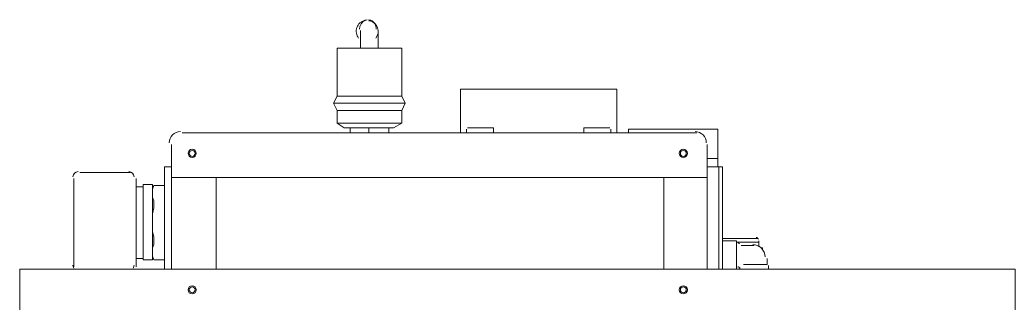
# Model space of a CAD drawing. Header units: millimetres. Extents: x 25096 to 30217, y 6541 to 10165.
# Drawn here: x 27810.3 to 27917, y 7147.4 to 7177.7 of the extents above; entities that cross this region are included whole.
import ezdxf

# ---------------------------------------------------------------- set-up
doc = ezdxf.new("R2010")
doc.units = ezdxf.units.MM
doc.layers.add('Equipment', color=123, linetype='Continuous')

# ---------------------------------------------------------------- blocks, each defined once
blk = doc.blocks.new('A$C970bf4b1')
at = {"layer": 'Equipment', "lineweight": 20}
for points in [[(-8377.52, 2642.85, 0.080732), (-8379.7, 2642.49, 0.543327), (-8385.31, 2626.44)], [(-8369.59, 2634.49, 0.328204), (-8374.28, 2642.49, 0.080732), (-8376.45, 2642.85)], [(-8376.09, 2641.91), (-8375.04, 2641.91, -0.543327), (-8369.72, 2626.44)], [(-8057.5, 2446.09), (-8025.75, 2446.09, 0.414215), (-8027.15, 2447.02)], [(-8024.69, 2442.92), (-8044.8, 2442.92), (-8043.74, 2442.92, 0.365965), (-8041.97, 2441.73)], [(-8021.51, 2436.57), (-8021.51, 2437.62), (-8022.57, 2437.62, 0.198912), (-8030.33, 2440.67)]]:
    blk.add_lwpolyline(points, format="xyb", dxfattribs=at)
for points in [[(-8383.5, 2633.44), (-8383.5, 2617.56)], [(-8367.63, 2633.44), (-8367.63, 2617.56)], [(-8404.67, 2574.17), (-8346.46, 2574.17), (-8346.46, 2617.56), (-8404.67, 2617.56), (-8404.67, 2574.17), (-8407.85, 2567.82), (-8404.67, 2561.46), (-8404.67, 2549.82), (-8346.46, 2549.82), (-8353.87, 2545.59), (-8398.32, 2545.59), (-8404.67, 2549.82)], [(-8343.28, 2567.82), (-8346.46, 2574.17)], [(-8293.53, 2541.35), (-8293.53, 2580.52), (-8152.76, 2580.52), (-8152.76, 2541.35)], [(-8407.85, 2567.82), (-8343.28, 2567.82), (-8346.46, 2561.46)], [(-8404.67, 2561.46), (-8346.46, 2561.46), (-8346.46, 2549.82)], [(-8080.78, 2541.35), (-8544.39, 2541.35)], [(-8393.03, 2545.59), (-8393.03, 2541.35)], [(-8376.09, 2545.59), (-8376.09, 2541.35)], [(-8358.1, 2541.35), (-8358.1, 2545.59)], [(-8288.24, 2541.35), (-8288.24, 2544.53)], [(-8287.18, 2545.59), (-8263.9, 2545.59), (-8263.9, 2541.35)], [(-8287.18, 2544.53), (-8287.18, 2544.53)], [(-8159.11, 2545.59), (-8182.4, 2545.59), (-8182.4, 2541.35)], [(-8159.11, 2544.53), (-8159.11, 2544.53)], [(-8158.05, 2541.35), (-8158.05, 2544.53)], [(-8142.18, 2541.35), (-8142.18, 2544.53), (-8061.73, 2544.53), (-8061.73, 2518.07)], [(-8553.91, 2530.77), (-8553.91, 2418.57)], [(-8071.26, 2418.57), (-8071.26, 2530.77)], [(-8553.91, 2510.66), (-8560.27, 2510.66), (-8560.27, 2418.57)], [(-8071.26, 2518.07), (-8061.73, 2518.07), (-8061.73, 2510.66)], [(-8057.5, 2418.57), (-8057.5, 2510.66), (-8071.26, 2510.66)], [(-8060.67, 2510.66), (-8060.67, 2418.57)], [(-8590.96, 2505.37), (-8636.47, 2505.37)], [(-8641.77, 2500.07), (-8641.77, 2420.69)], [(-8585.67, 2420.69), (-8585.67, 2500.07)], [(-8579.32, 2492.66), (-8585.67, 2492.66)], [(-8569.79, 2493.72), (-8570.85, 2491.61)], [(-8560.27, 2493.72), (-8569.79, 2493.72), (-8570.85, 2490.55)], [(-8553.91, 2501.13), (-8071.26, 2501.13)], [(-8513.69, 2418.57), (-8513.69, 2501.13)], [(-8110.42, 2501.13), (-8110.42, 2418.57)], [(-8570.85, 2483.14), (-8569.79, 2479.96), (-8569.79, 2474.67), (-8569.79, 2473.61), (-8570.85, 2468.32)], [(-8570.85, 2452.44), (-8569.79, 2447.15), (-8569.79, 2446.09), (-8569.79, 2440.8), (-8570.85, 2437.62)], [(-8044.8, 2418.57), (-8044.8, 2443.98), (-8057.5, 2443.98)], [(-8043.74, 2441.86), (-8043.74, 2441.86)], [(-8028.92, 2439.74), (-8040.56, 2439.74)], [(-8024.69, 2443.98), (-8024.69, 2438.68)], [(-8560.27, 2427.04), (-8569.79, 2427.04), (-8570.85, 2430.22)], [(-8585.67, 2428.1), (-8579.32, 2428.1)], [(-8570.85, 2429.16), (-8569.79, 2427.04)], [(-8042.68, 2420.69), (-8041.62, 2418.57)], [(-8017.28, 2428.1), (-8017.28, 2422.81), (-8038.45, 2422.81)], [(-8017.28, 2421.75), (-8017.28, 2421.75)], [(-8016.22, 2418.57), (-8016.22, 2421.75)], [(-8043.74, 2419.63), (-8043.74, 2419.63)], [(-8042.68, 2419.63), (-8042.68, 2419.63)], [(-8041.62, 2419.63), (-8042.68, 2419.63)]]:
    blk.add_lwpolyline(points, dxfattribs=at)
for points in [[(-8570.85, 2494.78), (-8579.32, 2494.78), (-8579.32, 2427.04), (-8570.85, 2427.04)], [(-7793.94, 2198.41), (-7793.94, 2418.57), (-8690.46, 2418.57), (-8690.46, 2198.41)]]:
    blk.add_lwpolyline(points, close=True, dxfattribs=at)
for centre, radius in [((-8535.23, 2522.71), 3.7), ((-8535.23, 2522.71), 2.65), ((-8092.78, 2522.71), 3.7), ((-8092.78, 2522.71), 2.65), ((-8535.23, 2399.92), 3.7), ((-8092.78, 2399.92), 3.7), ((-8535.23, 2399.92), 2.65), ((-8092.78, 2399.92), 2.65)]:
    blk.add_circle(centre, radius, dxfattribs=at)
for centre, radius, start, end in [((-8376.46, 2634.91), 7.94, 110.79164, 182.57627), ((-8545.82, 2532.23), 10.06, 89.99996, 180.00004), ((-8082.19, 2532.23), 10.06, 0, 90.00004), ((-8637.91, 2501.54), 4.76, 90.00002, 179.99998), ((-8592.39, 2501.54), 4.76, 0, 89.99998), ((-8023.98, 2446.49), 1.59, 211.94645, 223.82746), ((-8030.33, 2429.56), 11.11, 0, 44.99999), ((-8637.91, 2422.15), 4.76, 179.99997, 213.36538), ((-8592.39, 2422.15), 4.76, 326.63462, 359.99998), ((-8041.97, 2420.03), 1.59, 146.39751, 170.40454)]:
    blk.add_arc(centre, radius, start, end, dxfattribs=at)

msp = doc.modelspace()

# ---------------------------------------------------------------- block references
at = {"xscale": 0.1189320440123307, "yscale": 0.1189320440123307, "zscale": 0.1189320440123307}
msp.add_blockref('A$C970bf4b1', (28843.9, 6863.37), dxfattribs=at)

doc.saveas('drawing.dxf')
